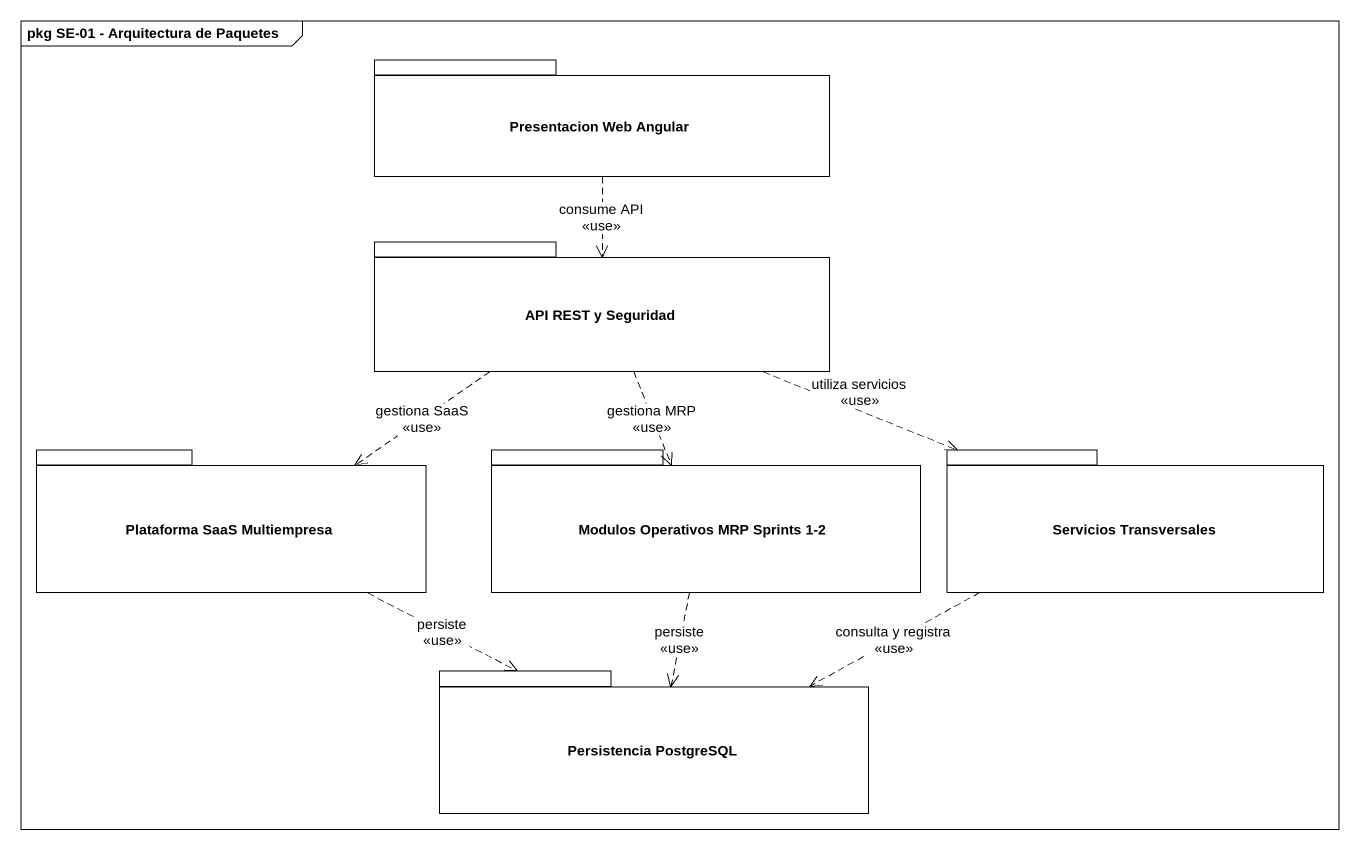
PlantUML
@startuml
mainframe pkg SE-01 - Arquitectura de Paquetes
package "Presentacion Web Angular" as Presentacion_Web_Angular {
}
package "API REST y Seguridad" as API_REST_y_Seguridad {
}
package "Plataforma SaaS Multiempresa" as Plataforma_SaaS_Multiempresa {
}
package "Modulos Operativos MRP Sprints 1-2" as Modulos_Operativos_MRP {
}
package "Servicios Transversales" as Servicios_Transversales {
}
package "Persistencia PostgreSQL" as Persistencia_PostgreSQL {
}
Presentacion_Web_Angular ..> API_REST_y_Seguridad : consume API\n<<use>>
API_REST_y_Seguridad .left.> Plataforma_SaaS_Multiempresa : gestiona SaaS\n<<use>>
API_REST_y_Seguridad ..> Modulos_Operativos_MRP : gestiona MRP\n<<use>>
API_REST_y_Seguridad .right.> Servicios_Transversales : utiliza servicios\n<<use>>
Plataforma_SaaS_Multiempresa .right.> Persistencia_PostgreSQL : persiste\n<<use>>
Modulos_Operativos_MRP ..> Persistencia_PostgreSQL : persiste\n<<use>>
Servicios_Transversales .left.> Persistencia_PostgreSQL : consulta y registra\n<<use>>
@enduml
